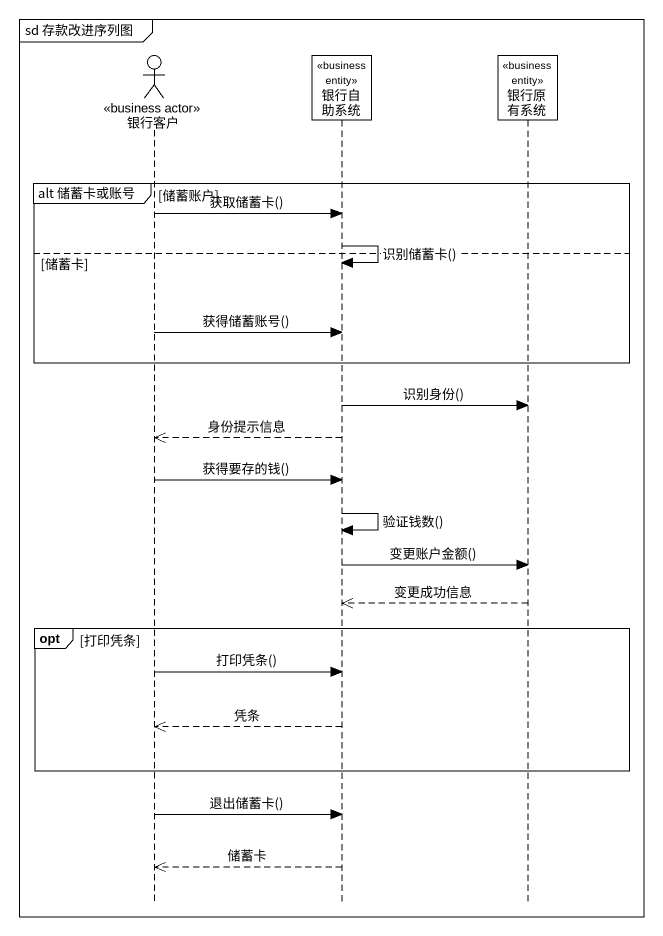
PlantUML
@startuml
mainframe sd 存款改进序列图
hide footbox
actor 银行客户 <<business actor>>
participant 银行自助系统 <<business entity>>
participant 银行原有系统 <<business entity>>

group alt 储蓄卡或账号 [储蓄账户]
  银行客户 -> 银行自助系统 : 获取储蓄卡()
  银行自助系统 -> 银行自助系统 : 识别储蓄卡()
else 储蓄卡
  银行客户 -> 银行自助系统 : 获得储蓄账号()
end
银行自助系统 -> 银行原有系统 : 识别身份()
银行自助系统 -->> 银行客户 : 身份提示信息
银行客户 -> 银行自助系统 : 获得要存的钱()
银行自助系统 -> 银行自助系统 : 验证钱数()
银行自助系统 -> 银行原有系统 : 变更账户金额()
银行原有系统 -->> 银行自助系统 : 变更成功信息
opt 打印凭条
  银行客户 -> 银行自助系统 : 打印凭条()
  银行自助系统 -->> 银行客户 : 凭条
end
银行客户 -> 银行自助系统 : 退出储蓄卡()
银行自助系统 -->> 银行客户 : 储蓄卡
@enduml
